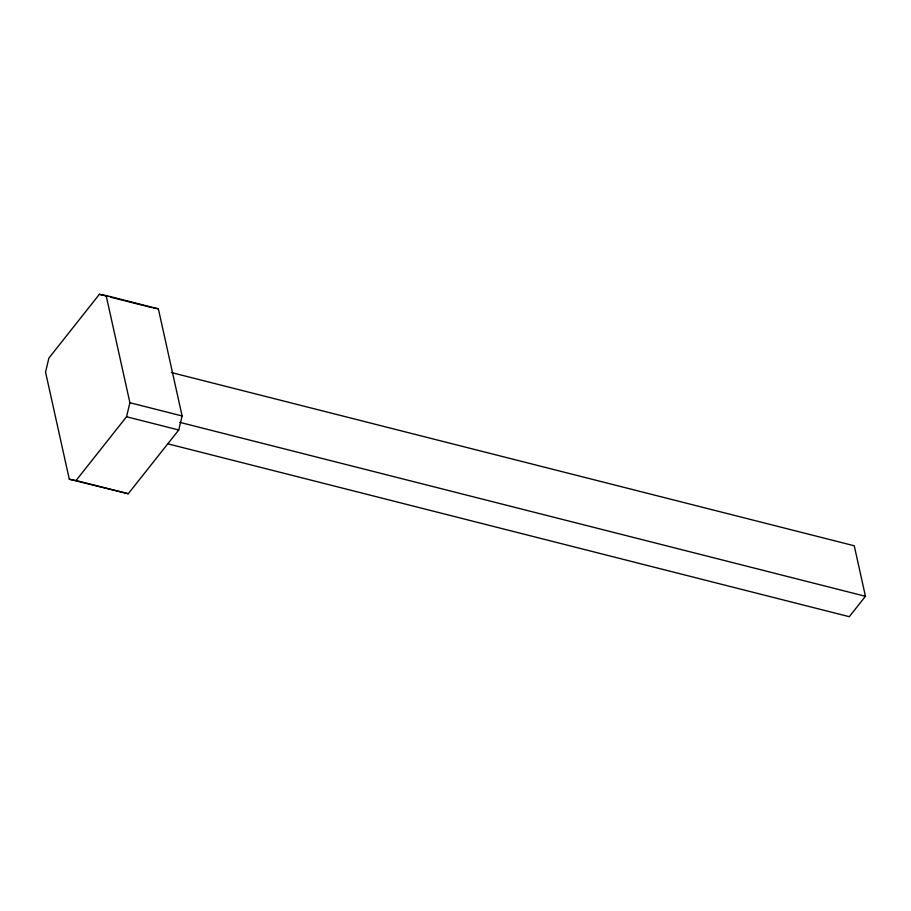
<?xml version="1.0" encoding="UTF-8"?>
<svg xmlns="http://www.w3.org/2000/svg" width="911" height="911" viewBox="0 0 911 911"><rect width="100%" height="100%" fill="white"/><g stroke="black" fill="none" stroke-linecap="round" stroke-linejoin="round"><path stroke-width="1.37" d="M69.304 479.232L76.046 480.518L126.538 416.748L129.897 402.719L106.143 295.574L99.39 294.299L48.898 358.069L45.55 372.098L69.304 479.232L128.246 493.751L178.75 429.992L182.109 415.963L158.355 308.829L106.143 295.574M171.382 372.542L854.256 545.78L865.45 596.295L849.291 616.701L167.806 443.805M152.957 307.804L158.355 308.829M99.39 294.299L107.635 296.394M110.39 297.088L151.602 307.542M129.897 402.719L182.109 415.963M179.82 422.351L865.45 596.295M126.538 416.748L178.75 429.992M76.046 480.518L128.246 493.751"/></g></svg>
